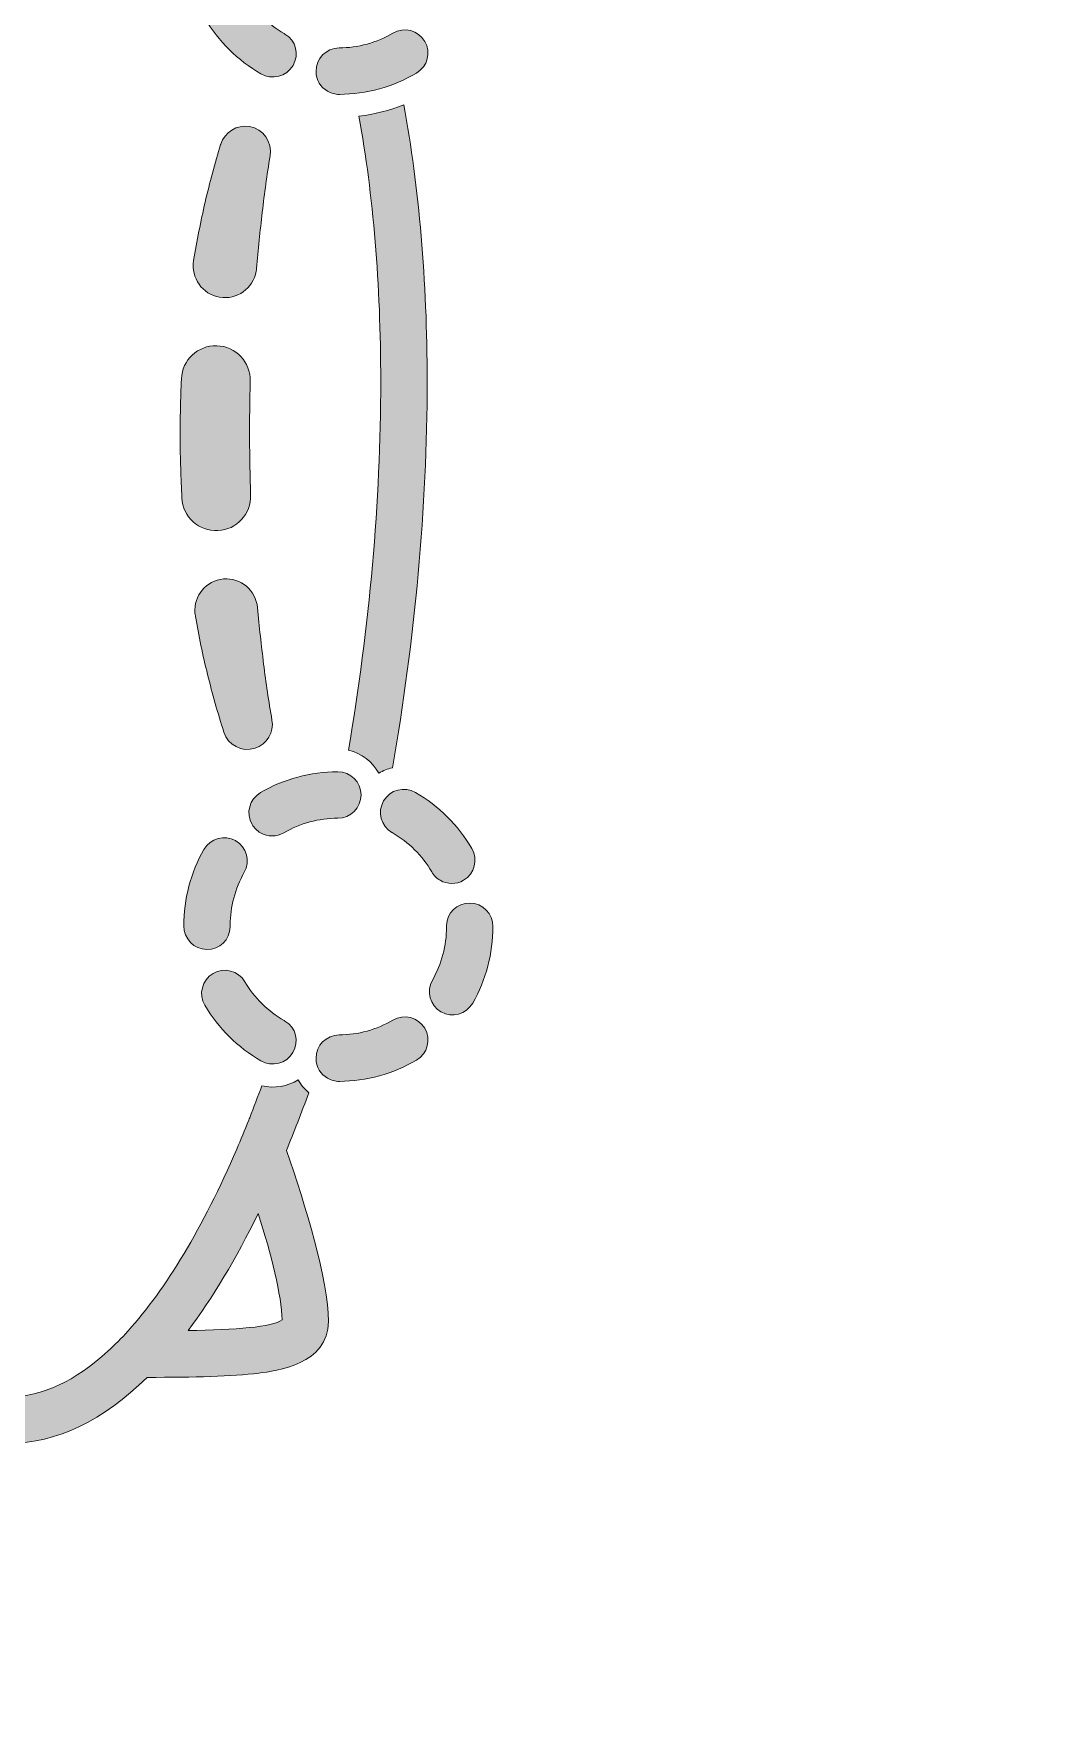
# Model space of a CAD drawing. Header units: millimetres. Extents: x -84 to 819, y -78 to 109.
# Drawn here: x 252.42 to 257.8, y 31.24 to 40.14 of the extents above; entities that cross this region are included whole.
import ezdxf

# ---------------------------------------------------------------- set-up
doc = ezdxf.new("R2010")
doc.units = ezdxf.units.MM
doc.layers.add('Layer 1', color=7, linetype='Continuous')

# ---------------------------------------------------------------- blocks, each defined once
blk = doc.blocks.new('block 3')
at = {"layer": 'Layer 1', "true_color": 0xffffff}
h = blk.add_hatch(color=7, dxfattribs=at)
h.dxf.hatch_style = 2
edge = h.paths.add_edge_path()
edge.add_spline(control_points=[(460.136, -276.742), (460.479, -276.742), (460.812, -276.566), (460.998, -276.249), (461.279, -275.773), (461.119, -275.16), (460.644, -274.88), (459.938, -274.464), (459.352, -273.871), (458.949, -273.163), (458.677, -272.682), (458.067, -272.513), (457.586, -272.786), (457.105, -273.058), (456.938, -273.668), (457.21, -274.149), (457.784, -275.162), (458.621, -276.011), (459.63, -276.604), (459.789, -276.698), (459.963, -276.742), (460.136, -276.742)], knot_values=[0, 0, 0, 0, 1, 1, 1, 2, 2, 2, 3, 3, 3, 4, 4, 4, 5, 5, 5, 6, 6, 6, 7, 7, 7, 7], degree=3, periodic=0)
h = blk.add_hatch(color=7, dxfattribs=at)
h.dxf.hatch_style = 2
edge = h.paths.add_edge_path()
edge.add_spline(control_points=[(466.289, -276.665), (466.77, -276.394), (466.939, -275.784), (466.669, -275.303), (466.398, -274.822), (465.787, -274.651), (465.307, -274.922), (464.605, -275.317), (463.811, -275.526), (463.005, -275.526), (463.005, -275.526), (462.961, -275.526), (462.961, -275.526), (462.408, -275.526), (461.982, -275.974), (461.982, -276.526), (461.982, -277.078), (462.453, -277.526), (463.005, -277.526), (464.153, -277.526), (465.289, -277.228), (466.289, -276.665)], knot_values=[0, 0, 0, 0, 1, 1, 1, 2, 2, 2, 3, 3, 3, 4, 4, 4, 5, 5, 5, 6, 6, 6, 7, 7, 7, 7], degree=3, periodic=0)
h = blk.add_hatch(color=7, dxfattribs=at)
h.dxf.hatch_style = 2
edge = h.paths.add_edge_path()
edge.add_spline(control_points=[(445.164, -300.869), (447.019, -295.871), (449.32, -290.897), (451.907, -286.416), (454.01, -282.774), (456.197, -279.632), (458.43, -276.995), (457.894, -276.595), (457.414, -276.129), (457, -275.607), (454.649, -278.361), (452.359, -281.632), (450.175, -285.416), (447.464, -290.111), (445.066, -295.338), (443.145, -300.582), (443.299, -300.729), (443.436, -300.894), (443.536, -301.084), (444.016, -300.784), (444.607, -300.705), (445.164, -300.869)], knot_values=[0, 0, 0, 0, 1, 1, 1, 2, 2, 2, 3, 3, 3, 4, 4, 4, 5, 5, 5, 6, 6, 6, 7, 7, 7, 7], degree=3, periodic=0)
h = blk.add_hatch(color=7, dxfattribs=at)
h.dxf.hatch_style = 2
edge = h.paths.add_edge_path()
edge.add_spline(control_points=[(462.982, -281.018), (463.106, -280.487), (462.818, -279.936), (462.294, -279.742), (461.726, -279.533), (461.096, -279.823), (460.886, -280.392), (460.593, -281.186), (460.299, -281.9), (459.968, -282.659), (459.648, -283.407), (459.32, -284.15), (458.972, -284.885), (458.955, -284.919), (458.938, -284.959), (458.925, -284.996), (458.662, -285.704), (459.023, -286.49), (459.731, -286.752), (460.439, -287.014), (461.226, -286.653), (461.488, -285.945), (461.786, -285.143), (462.069, -284.334), (462.32, -283.515), (462.559, -282.706), (462.793, -281.838), (462.979, -281.035), (462.979, -281.035), (462.982, -281.018), (462.982, -281.018)], knot_values=[0, 0, 0, 0, 1, 1, 1, 2, 2, 2, 3, 3, 3, 4, 4, 4, 5, 5, 5, 6, 6, 6, 7, 7, 7, 8, 8, 8, 9, 9, 9, 10, 10, 10, 10], degree=3, periodic=0)
h = blk.add_hatch(color=7, dxfattribs=at)
h.dxf.hatch_style = 2
edge = h.paths.add_edge_path()
edge.add_spline(control_points=[(458.791, -288.623), (458.068, -288.233), (457.168, -288.503), (456.778, -289.225), (456.377, -289.968), (455.973, -290.679), (455.574, -291.365), (455.167, -292.07), (454.748, -292.767), (454.316, -293.458), (454.316, -293.458), (454.311, -293.468), (454.311, -293.468), (453.883, -294.154), (454.084, -295.058), (454.767, -295.498), (455.455, -295.941), (456.373, -295.742), (456.816, -295.054), (457.278, -294.335), (457.728, -293.608), (458.165, -292.874), (458.602, -292.115), (459.006, -291.369), (459.39, -290.64), (459.39, -290.64), (459.399, -290.621), (459.399, -290.621), (459.777, -289.901), (459.508, -289.01), (458.791, -288.623)], knot_values=[0, 0, 0, 0, 1, 1, 1, 2, 2, 2, 3, 3, 3, 4, 4, 4, 5, 5, 5, 6, 6, 6, 7, 7, 7, 8, 8, 8, 9, 9, 9, 10, 10, 10, 10], degree=3, periodic=0)
h = blk.add_hatch(color=7, dxfattribs=at)
h.dxf.hatch_style = 2
edge = h.paths.add_edge_path()
edge.add_spline(control_points=[(450.208, -302.885), (450.84, -302.305), (451.454, -301.705), (452.051, -301.089), (452.645, -300.488), (453.225, -299.805), (453.76, -299.181), (453.76, -299.181), (453.77, -299.168), (453.77, -299.168), (453.799, -299.135), (453.826, -299.1), (453.852, -299.062), (454.277, -298.449), (454.127, -297.606), (453.514, -297.18), (452.9, -296.753), (452.058, -296.904), (451.631, -297.518), (451.146, -298.213), (450.677, -298.826), (450.186, -299.491), (449.697, -300.142), (449.192, -300.778), (448.668, -301.398), (448.323, -301.805), (448.323, -302.416), (448.693, -302.819), (449.093, -303.256), (449.771, -303.285), (450.208, -302.885)], knot_values=[0, 0, 0, 0, 1, 1, 1, 2, 2, 2, 3, 3, 3, 4, 4, 4, 5, 5, 5, 6, 6, 6, 7, 7, 7, 8, 8, 8, 9, 9, 9, 10, 10, 10, 10], degree=3, periodic=0)
h = blk.add_hatch(color=7, dxfattribs=at)
h.dxf.hatch_style = 2
edge = h.paths.add_edge_path()
edge.add_spline(control_points=[(438.938, -303.755), (439.105, -303.755), (439.275, -303.713), (439.432, -303.623), (440.137, -303.221), (440.939, -303.008), (441.754, -303.008), (441.754, -303.008), (441.77, -303.008), (441.77, -303.008), (442.322, -303.008), (442.762, -302.561), (442.762, -302.008), (442.762, -301.456), (442.306, -301.008), (441.754, -301.008), (440.594, -301.008), (439.447, -301.312), (438.44, -301.887), (437.961, -302.16), (437.794, -302.771), (438.067, -303.25), (438.252, -303.574), (438.59, -303.755), (438.938, -303.755)], knot_values=[0, 0, 0, 0, 1, 1, 1, 2, 2, 2, 3, 3, 3, 4, 4, 4, 5, 5, 5, 6, 6, 6, 7, 7, 7, 8, 8, 8, 8], degree=3, periodic=0)
h = blk.add_hatch(color=7, dxfattribs=at)
h.dxf.hatch_style = 2
edge = h.paths.add_edge_path()
edge.add_spline(control_points=[(446.666, -305.852), (446.836, -305.852), (447.006, -305.81), (447.163, -305.719), (447.643, -305.445), (447.808, -304.834), (447.533, -304.354), (446.953, -303.344), (446.111, -302.498), (445.1, -301.912), (444.62, -301.633), (444.01, -301.796), (443.732, -302.274), (443.455, -302.752), (443.618, -303.364), (444.096, -303.641), (444.805, -304.053), (445.393, -304.643), (445.799, -305.35), (445.982, -305.672), (446.32, -305.852), (446.666, -305.852)], knot_values=[0, 0, 0, 0, 1, 1, 1, 2, 2, 2, 3, 3, 3, 4, 4, 4, 5, 5, 5, 6, 6, 6, 7, 7, 7, 7], degree=3, periodic=0)
h = blk.add_hatch(color=7, dxfattribs=at)
h.dxf.hatch_style = 2
edge = h.paths.add_edge_path()
edge.add_spline(control_points=[(436.073, -308.643), (436.075, -308.643), (436.077, -308.643), (436.079, -308.643), (436.629, -308.643), (437.076, -308.199), (437.079, -307.648), (437.084, -306.844), (437.301, -306.046), (437.693, -305.365), (437.7, -305.354), (437.723, -305.314), (437.729, -305.303), (437.996, -304.823), (437.818, -304.23), (437.34, -303.961), (436.863, -303.689), (436.248, -303.868), (435.974, -304.344), (435.395, -305.346), (435.086, -306.485), (435.079, -307.637), (435.076, -308.189), (435.521, -308.641), (436.073, -308.643)], knot_values=[0, 0, 0, 0, 1, 1, 1, 2, 2, 2, 3, 3, 3, 4, 4, 4, 5, 5, 5, 6, 6, 6, 7, 7, 7, 8, 8, 8, 8], degree=3, periodic=0)
h = blk.add_hatch(color=7, dxfattribs=at)
h.dxf.hatch_style = 2
edge = h.paths.add_edge_path()
edge.add_spline(control_points=[(446.16, -311.364), (446.638, -311.636), (447.252, -311.457), (447.525, -310.981), (448.105, -309.979), (448.414, -308.84), (448.421, -307.688), (448.424, -307.135), (447.979, -306.685), (447.427, -306.682), (447.425, -306.682), (447.423, -306.682), (447.421, -306.682), (446.871, -306.682), (446.424, -307.125), (446.421, -307.676), (446.416, -308.482), (446.199, -309.279), (445.82, -309.938), (445.809, -309.957), (445.781, -310.002), (445.771, -310.021), (445.504, -310.502), (445.682, -311.094), (446.16, -311.364)], knot_values=[0, 0, 0, 0, 1, 1, 1, 2, 2, 2, 3, 3, 3, 4, 4, 4, 5, 5, 5, 6, 6, 6, 7, 7, 7, 8, 8, 8, 8], degree=3, periodic=0)
h = blk.add_hatch(color=7, dxfattribs=at)
h.dxf.hatch_style = 2
edge = h.paths.add_edge_path()
edge.add_spline(control_points=[(437.689, -309.986), (437.416, -309.506), (436.807, -309.336), (436.326, -309.609), (435.846, -309.881), (435.678, -310.492), (435.949, -310.973), (436.523, -311.984), (437.36, -312.834), (438.369, -313.428), (438.529, -313.521), (438.703, -313.565), (438.875, -313.565), (439.219, -313.565), (439.553, -313.389), (439.738, -313.072), (440.019, -312.596), (439.859, -311.983), (439.383, -311.703), (438.677, -311.287), (438.091, -310.693), (437.689, -309.986)], knot_values=[0, 0, 0, 0, 1, 1, 1, 2, 2, 2, 3, 3, 3, 4, 4, 4, 5, 5, 5, 6, 6, 6, 7, 7, 7, 7], degree=3, periodic=0)
h = blk.add_hatch(color=7, dxfattribs=at)
h.dxf.hatch_style = 2
edge = h.paths.add_edge_path()
edge.add_spline(control_points=[(444.047, -311.746), (443.346, -312.141), (442.55, -312.35), (441.744, -312.35), (441.744, -312.35), (441.7, -312.35), (441.7, -312.35), (441.148, -312.35), (440.723, -312.797), (440.723, -313.35), (440.723, -313.901), (441.192, -314.35), (441.744, -314.35), (442.893, -314.35), (444.028, -314.051), (445.028, -313.488), (445.51, -313.217), (445.68, -312.607), (445.408, -312.126), (445.139, -311.646), (444.527, -311.475), (444.047, -311.746)], knot_values=[0, 0, 0, 0, 1, 1, 1, 2, 2, 2, 3, 3, 3, 4, 4, 4, 5, 5, 5, 6, 6, 6, 7, 7, 7, 7], degree=3, periodic=0)
h = blk.add_hatch(color=7, dxfattribs=at)
h.dxf.hatch_style = 2
edge = h.paths.add_edge_path()
edge.add_spline(control_points=[(459.969, -326.153), (459.606, -326.453), (459.246, -326.747), (458.887, -327.03), (458.88, -327.036), (458.873, -327.041), (458.867, -327.047), (458.488, -327.345), (458.112, -327.633), (457.738, -327.912), (454.85, -330.067), (452.107, -331.625), (449.711, -332.401), (449.324, -332.526), (448.947, -332.63), (448.579, -332.714), (447.875, -332.874), (447.201, -332.967), (446.574, -332.967), (445.553, -332.967), (444.65, -332.745), (443.895, -332.309), (442.672, -331.603), (441.771, -330.295), (441.196, -328.478), (441.078, -328.104), (440.971, -327.711), (440.881, -327.294), (440.363, -324.903), (440.312, -321.816), (440.74, -318.166), (440.792, -317.729), (440.854, -317.283), (440.919, -316.829), (440.924, -316.791), (440.929, -316.755), (440.934, -316.716), (441.005, -316.239), (441.084, -315.754), (441.168, -315.261), (440.639, -315.104), (440.194, -314.736), (439.943, -314.254), (439.736, -314.386), (439.504, -314.461), (439.266, -314.508), (439.104, -315.416), (438.973, -316.294), (438.858, -317.15), (436.963, -318.784), (434.5, -321.067), (433.606, -322.615), (432.678, -324.223), (434.494, -325.597), (435.091, -326.048), (436.035, -326.764), (437.389, -327.579), (439.166, -328.612), (439.879, -331.171), (441.123, -333.019), (442.895, -334.041), (443.958, -334.655), (445.196, -334.967), (446.574, -334.967), (447.49, -334.967), (448.458, -334.826), (449.467, -334.562), (452.48, -336.288), (454.48, -337.341), (455.811, -337.341), (456.525, -337.341), (457.049, -337.037), (457.434, -336.372), (458.33, -334.817), (459.08, -331.521), (459.545, -329.061), (460.128, -328.611), (460.713, -328.136), (461.299, -327.646), (460.792, -327.209), (460.346, -326.708), (459.969, -326.153)], knot_values=[0, 0, 0, 0, 1, 1, 1, 2, 2, 2, 3, 3, 3, 4, 4, 4, 5, 5, 5, 6, 6, 6, 7, 7, 7, 8, 8, 8, 9, 9, 9, 10, 10, 10, 11, 11, 11, 12, 12, 12, 13, 13, 13, 14, 14, 14, 15, 15, 15, 16, 16, 16, 17, 17, 17, 18, 18, 18, 19, 19, 19, 20, 20, 20, 21, 21, 21, 22, 22, 22, 23, 23, 23, 24, 24, 24, 25, 25, 25, 26, 26, 26, 27, 27, 27, 27], degree=3, periodic=0)
edge = h.paths.add_edge_path()
edge.add_spline(control_points=[(435.368, -323.563), (435.908, -322.662), (437.188, -321.357), (438.555, -320.1), (438.403, -322.278), (438.435, -324.247), (438.649, -325.983), (436.902, -324.933), (435.576, -324.045), (435.368, -323.563)], knot_values=[0, 0, 0, 0, 1, 1, 1, 2, 2, 2, 3, 3, 3, 3], degree=3, periodic=0)
edge = h.paths.add_edge_path()
edge.add_spline(control_points=[(455.73, -335.32), (455.209, -335.383), (453.77, -334.674), (451.98, -333.683), (453.635, -332.977), (455.367, -332.003), (457.144, -330.801), (456.736, -332.622), (456.244, -334.396), (455.73, -335.32)], knot_values=[0, 0, 0, 0, 1, 1, 1, 2, 2, 2, 3, 3, 3, 3], degree=3, periodic=0)
at = {"layer": 'Layer 1', "lineweight": 0}
for points, knots in [([(460.136, -276.742), (460.479, -276.742), (460.812, -276.566), (460.998, -276.249), (461.279, -275.773), (461.119, -275.16), (460.644, -274.88), (459.938, -274.464), (459.352, -273.871), (458.949, -273.163), (458.677, -272.682), (458.067, -272.513), (457.586, -272.786), (457.105, -273.058), (456.938, -273.668), (457.21, -274.149), (457.784, -275.162), (458.621, -276.011), (459.63, -276.604), (459.789, -276.698), (459.963, -276.742), (460.136, -276.742)], [0, 0, 0, 0, 1, 1, 1, 2, 2, 2, 3, 3, 3, 4, 4, 4, 5, 5, 5, 6, 6, 6, 7, 7, 7, 7]), ([(466.289, -276.665), (466.77, -276.394), (466.939, -275.784), (466.669, -275.303), (466.398, -274.822), (465.787, -274.651), (465.307, -274.922), (464.605, -275.317), (463.811, -275.526), (463.005, -275.526), (463.005, -275.526), (462.961, -275.526), (462.961, -275.526), (462.408, -275.526), (461.982, -275.974), (461.982, -276.526), (461.982, -277.078), (462.453, -277.526), (463.005, -277.526), (464.153, -277.526), (465.289, -277.228), (466.289, -276.665)], [0, 0, 0, 0, 1, 1, 1, 2, 2, 2, 3, 3, 3, 4, 4, 4, 5, 5, 5, 6, 6, 6, 7, 7, 7, 7]), ([(445.164, -300.869), (447.019, -295.871), (449.32, -290.897), (451.907, -286.416), (454.01, -282.774), (456.197, -279.632), (458.43, -276.995), (457.894, -276.595), (457.414, -276.129), (457, -275.607), (454.649, -278.361), (452.359, -281.632), (450.175, -285.416), (447.464, -290.111), (445.066, -295.338), (443.145, -300.582), (443.299, -300.729), (443.436, -300.894), (443.536, -301.084), (444.016, -300.784), (444.607, -300.705), (445.164, -300.869)], [0, 0, 0, 0, 1, 1, 1, 2, 2, 2, 3, 3, 3, 4, 4, 4, 5, 5, 5, 6, 6, 6, 7, 7, 7, 7]), ([(462.982, -281.018), (463.106, -280.487), (462.818, -279.936), (462.294, -279.742), (461.726, -279.533), (461.096, -279.823), (460.886, -280.392), (460.593, -281.186), (460.299, -281.9), (459.968, -282.659), (459.648, -283.407), (459.32, -284.15), (458.972, -284.885), (458.955, -284.919), (458.938, -284.959), (458.925, -284.996), (458.662, -285.704), (459.023, -286.49), (459.731, -286.752), (460.439, -287.014), (461.226, -286.653), (461.488, -285.945), (461.786, -285.143), (462.069, -284.334), (462.32, -283.515), (462.559, -282.706), (462.793, -281.838), (462.979, -281.035), (462.979, -281.035), (462.982, -281.018), (462.982, -281.018)], [0, 0, 0, 0, 1, 1, 1, 2, 2, 2, 3, 3, 3, 4, 4, 4, 5, 5, 5, 6, 6, 6, 7, 7, 7, 8, 8, 8, 9, 9, 9, 10, 10, 10, 10]), ([(458.791, -288.623), (458.068, -288.233), (457.168, -288.503), (456.778, -289.225), (456.377, -289.968), (455.973, -290.679), (455.574, -291.365), (455.167, -292.07), (454.748, -292.767), (454.316, -293.458), (454.316, -293.458), (454.311, -293.468), (454.311, -293.468), (453.883, -294.154), (454.084, -295.058), (454.767, -295.498), (455.455, -295.941), (456.373, -295.742), (456.816, -295.054), (457.278, -294.335), (457.728, -293.608), (458.165, -292.874), (458.602, -292.115), (459.006, -291.369), (459.39, -290.64), (459.39, -290.64), (459.399, -290.621), (459.399, -290.621), (459.777, -289.901), (459.508, -289.01), (458.791, -288.623)], [0, 0, 0, 0, 1, 1, 1, 2, 2, 2, 3, 3, 3, 4, 4, 4, 5, 5, 5, 6, 6, 6, 7, 7, 7, 8, 8, 8, 9, 9, 9, 10, 10, 10, 10]), ([(450.208, -302.885), (450.84, -302.305), (451.454, -301.705), (452.051, -301.089), (452.645, -300.488), (453.225, -299.805), (453.76, -299.181), (453.76, -299.181), (453.77, -299.168), (453.77, -299.168), (453.799, -299.135), (453.826, -299.1), (453.852, -299.062), (454.277, -298.449), (454.127, -297.606), (453.514, -297.18), (452.9, -296.753), (452.058, -296.904), (451.631, -297.518), (451.146, -298.213), (450.677, -298.826), (450.186, -299.491), (449.697, -300.142), (449.192, -300.778), (448.668, -301.398), (448.323, -301.805), (448.323, -302.416), (448.693, -302.819), (449.093, -303.256), (449.771, -303.285), (450.208, -302.885)], [0, 0, 0, 0, 1, 1, 1, 2, 2, 2, 3, 3, 3, 4, 4, 4, 5, 5, 5, 6, 6, 6, 7, 7, 7, 8, 8, 8, 9, 9, 9, 10, 10, 10, 10]), ([(438.938, -303.755), (439.105, -303.755), (439.275, -303.713), (439.432, -303.623), (440.137, -303.221), (440.939, -303.008), (441.754, -303.008), (441.754, -303.008), (441.77, -303.008), (441.77, -303.008), (442.322, -303.008), (442.762, -302.561), (442.762, -302.008), (442.762, -301.456), (442.306, -301.008), (441.754, -301.008), (440.594, -301.008), (439.447, -301.312), (438.44, -301.887), (437.961, -302.16), (437.794, -302.771), (438.067, -303.25), (438.252, -303.574), (438.59, -303.755), (438.938, -303.755)], [0, 0, 0, 0, 1, 1, 1, 2, 2, 2, 3, 3, 3, 4, 4, 4, 5, 5, 5, 6, 6, 6, 7, 7, 7, 8, 8, 8, 8]), ([(446.666, -305.852), (446.836, -305.852), (447.006, -305.81), (447.163, -305.719), (447.643, -305.445), (447.808, -304.834), (447.533, -304.354), (446.953, -303.344), (446.111, -302.498), (445.1, -301.912), (444.62, -301.633), (444.01, -301.796), (443.732, -302.274), (443.455, -302.752), (443.618, -303.364), (444.096, -303.641), (444.805, -304.053), (445.393, -304.643), (445.799, -305.35), (445.982, -305.672), (446.32, -305.852), (446.666, -305.852)], [0, 0, 0, 0, 1, 1, 1, 2, 2, 2, 3, 3, 3, 4, 4, 4, 5, 5, 5, 6, 6, 6, 7, 7, 7, 7]), ([(436.073, -308.643), (436.075, -308.643), (436.077, -308.643), (436.079, -308.643), (436.629, -308.643), (437.076, -308.199), (437.079, -307.648), (437.084, -306.844), (437.301, -306.046), (437.693, -305.365), (437.7, -305.354), (437.723, -305.314), (437.729, -305.303), (437.996, -304.823), (437.818, -304.23), (437.34, -303.961), (436.863, -303.689), (436.248, -303.868), (435.974, -304.344), (435.395, -305.346), (435.086, -306.485), (435.079, -307.637), (435.076, -308.189), (435.521, -308.641), (436.073, -308.643)], [0, 0, 0, 0, 1, 1, 1, 2, 2, 2, 3, 3, 3, 4, 4, 4, 5, 5, 5, 6, 6, 6, 7, 7, 7, 8, 8, 8, 8]), ([(446.16, -311.364), (446.638, -311.636), (447.252, -311.457), (447.525, -310.981), (448.105, -309.979), (448.414, -308.84), (448.421, -307.688), (448.424, -307.135), (447.979, -306.685), (447.427, -306.682), (447.425, -306.682), (447.423, -306.682), (447.421, -306.682), (446.871, -306.682), (446.424, -307.125), (446.421, -307.676), (446.416, -308.482), (446.199, -309.279), (445.82, -309.938), (445.809, -309.957), (445.781, -310.002), (445.771, -310.021), (445.504, -310.502), (445.682, -311.094), (446.16, -311.364)], [0, 0, 0, 0, 1, 1, 1, 2, 2, 2, 3, 3, 3, 4, 4, 4, 5, 5, 5, 6, 6, 6, 7, 7, 7, 8, 8, 8, 8]), ([(437.689, -309.986), (437.416, -309.506), (436.807, -309.336), (436.326, -309.609), (435.846, -309.881), (435.678, -310.492), (435.949, -310.973), (436.523, -311.984), (437.36, -312.834), (438.369, -313.428), (438.529, -313.521), (438.703, -313.565), (438.875, -313.565), (439.219, -313.565), (439.553, -313.389), (439.738, -313.072), (440.019, -312.596), (439.859, -311.983), (439.383, -311.703), (438.677, -311.287), (438.091, -310.693), (437.689, -309.986)], [0, 0, 0, 0, 1, 1, 1, 2, 2, 2, 3, 3, 3, 4, 4, 4, 5, 5, 5, 6, 6, 6, 7, 7, 7, 7]), ([(444.047, -311.746), (443.346, -312.141), (442.55, -312.35), (441.744, -312.35), (441.744, -312.35), (441.7, -312.35), (441.7, -312.35), (441.148, -312.35), (440.723, -312.797), (440.723, -313.35), (440.723, -313.901), (441.192, -314.35), (441.744, -314.35), (442.893, -314.35), (444.028, -314.051), (445.028, -313.488), (445.51, -313.217), (445.68, -312.607), (445.408, -312.126), (445.139, -311.646), (444.527, -311.475), (444.047, -311.746)], [0, 0, 0, 0, 1, 1, 1, 2, 2, 2, 3, 3, 3, 4, 4, 4, 5, 5, 5, 6, 6, 6, 7, 7, 7, 7]), ([(459.969, -326.153), (459.606, -326.453), (459.246, -326.747), (458.887, -327.03), (458.88, -327.036), (458.873, -327.041), (458.867, -327.047), (458.488, -327.345), (458.112, -327.633), (457.738, -327.912), (454.85, -330.067), (452.107, -331.625), (449.711, -332.401), (449.324, -332.526), (448.947, -332.63), (448.579, -332.714), (447.875, -332.874), (447.201, -332.967), (446.574, -332.967), (445.553, -332.967), (444.65, -332.745), (443.895, -332.309), (442.672, -331.603), (441.771, -330.295), (441.196, -328.478), (441.078, -328.104), (440.971, -327.711), (440.881, -327.294), (440.363, -324.903), (440.312, -321.816), (440.74, -318.166), (440.792, -317.729), (440.854, -317.283), (440.919, -316.829), (440.924, -316.791), (440.929, -316.755), (440.934, -316.716), (441.005, -316.239), (441.084, -315.754), (441.168, -315.261), (440.639, -315.104), (440.194, -314.736), (439.943, -314.254), (439.736, -314.386), (439.504, -314.461), (439.266, -314.508), (439.104, -315.416), (438.973, -316.294), (438.858, -317.15), (436.963, -318.784), (434.5, -321.067), (433.606, -322.615), (432.678, -324.223), (434.494, -325.597), (435.091, -326.048), (436.035, -326.764), (437.389, -327.579), (439.166, -328.612), (439.879, -331.171), (441.123, -333.019), (442.895, -334.041), (443.958, -334.655), (445.196, -334.967), (446.574, -334.967), (447.49, -334.967), (448.458, -334.826), (449.467, -334.562), (452.48, -336.288), (454.48, -337.341), (455.811, -337.341), (456.525, -337.341), (457.049, -337.037), (457.434, -336.372), (458.33, -334.817), (459.08, -331.521), (459.545, -329.061), (460.128, -328.611), (460.713, -328.136), (461.299, -327.646), (460.792, -327.209), (460.346, -326.708), (459.969, -326.153)], [0, 0, 0, 0, 1, 1, 1, 2, 2, 2, 3, 3, 3, 4, 4, 4, 5, 5, 5, 6, 6, 6, 7, 7, 7, 8, 8, 8, 9, 9, 9, 10, 10, 10, 11, 11, 11, 12, 12, 12, 13, 13, 13, 14, 14, 14, 15, 15, 15, 16, 16, 16, 17, 17, 17, 18, 18, 18, 19, 19, 19, 20, 20, 20, 21, 21, 21, 22, 22, 22, 23, 23, 23, 24, 24, 24, 25, 25, 25, 26, 26, 26, 27, 27, 27, 27]), ([(435.368, -323.563), (435.908, -322.662), (437.188, -321.357), (438.555, -320.1), (438.403, -322.278), (438.435, -324.247), (438.649, -325.983), (436.902, -324.933), (435.576, -324.045), (435.368, -323.563)], [0, 0, 0, 0, 1, 1, 1, 2, 2, 2, 3, 3, 3, 3])]:
    blk.add_open_spline(points, degree=3, knots=knots, dxfattribs=at)

msp = doc.modelspace()

# ---------------------------------------------------------------- linework, layer by layer
at = {"end_tangent": (-1, 0)}
msp.add_spline([(233.5053, 49.036), (279.2486, 43.7071), (304.6328, 26.4687), (313.485, 0), (300.1926, -42.3675), (270.1861, -70.8484), (256.7583, -62.05), (233.5053, -37.1844)], degree=3, dxfattribs=at)

# ---------------------------------------------------------------- block references
at = {"layer": 'Layer 1', "color": 250, "xscale": -0.1234751053893978, "yscale": 0.1234751053893978, "zscale": 0.1234751053893978, "rotation": 330.0000000000001}
msp.add_blockref('block 3', (320.2732, 41.0138), dxfattribs=at)

doc.saveas('drawing.dxf')
